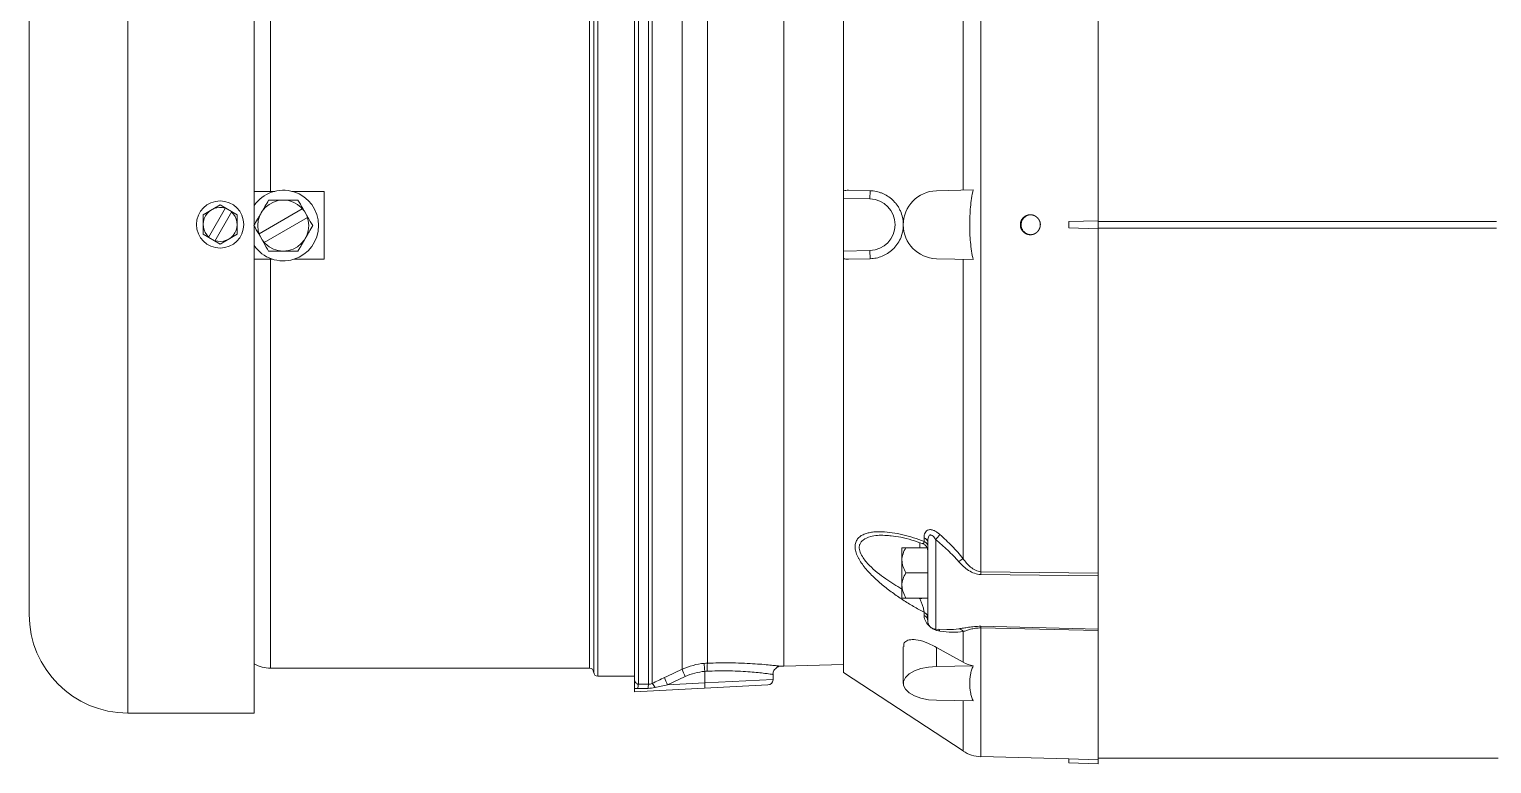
# Paper-space layout '_Bottom' of a CAD drawing. Header units: inches. Extents: x -13 to 10, y -4.5 to 6.8.
# Drawn here: x -13.03 to -2.26, y -3.97 to 1.44 of the extents above; entities that cross this region are included whole.
import ezdxf

# ---------------------------------------------------------------- set-up
doc = ezdxf.new("R2010")
doc.units = ezdxf.units.IN
doc.header["$MEASUREMENT"] = 0

psp = doc.layouts.new('_Bottom')

# ---------------------------------------------------------------- linework, layer by layer
at = {"color": 8, "linetype": 'Continuous', "lineweight": 15}
for p, q in [((-12.302, 3.596), (-12.302, -3.596)), ((-11.251, 3.265), (-11.251, 0.246)), ((-8.902, 3.265), (-8.902, -3.265)), ((-8.841, 3.325), (-8.841, -3.325)), ((-11.251, -0.254), (-11.251, -3.265)), ((-6.47, -2.378), (-6.47, -2.339)), ((-6.353, -2.319), (-6.353, -2.978)), ((-6.02, -2.969), (-6.02, -3.916)), ((-8.054, -3.373), (-7.551, -3.349)), ((-6.151, -3.505), (-6.151, -3.875))]:
    psp.add_line(p, q, dxfattribs=at)
at = {"color": 7, "linetype": 'Continuous', "lineweight": 15}
for p, q in [((-11.371, 3.596), (-11.371, -0.003)), ((-8.571, 3.351), (-8.571, -3.351)), ((-8.541, 3.383), (-8.541, -3.383)), ((-8.467, 3.384), (-8.467, -3.384)), ((-8.441, 3.378), (-8.441, -3.378)), ((-8.871, 3.295), (-8.871, -3.295)), ((-8.219, 3.273), (-8.219, -3.273)), ((-7.471, 3.25), (-7.471, -3.25)), ((-7.032, -3.296), (-7.032, 3.296)), ((-8.034, 3.228), (-8.034, -3.228)), ((-13.027, -2.87), (-13.027, 2.87)), ((-6.02, 2.555), (-6.02, -2.555)), ((-5.157, 2.566), (-5.157, -2.566)), ((-6.151, 2.459), (-6.151, 0.255)), ((-11.371, 0.246), (-11.22, 0.246)), ((-11.094, 0.246), (-10.856, 0.246)), ((-10.856, -0.254), (-10.856, 0.246)), ((-6.996, 0.254), (-6.835, 0.25)), ((-6.837, 0.19), (-6.835, 0.25)), ((-6.077, 0.257), (-6.348, 0.25)), ((-11.747, 0.074), (-11.622, 0.146)), ((-11.583, 0.124), (-11.708, -0.093)), ((-11.497, 0.074), (-11.622, 0.146)), ((-11.335, -0.066), (-11.017, 0.118)), ((-10.976, 0.055), (-11.013, 0.12)), ((-6.837, 0.19), (-7.032, 0.195)), ((-11.747, 0.074), (-11.747, -0.07)), ((-11.536, 0.097), (-11.661, -0.12)), ((-11.497, -0.07), (-11.497, 0.074)), ((-10.979, 0.053), (-11.297, -0.131)), ((-5.372, 0.023), (-5.157, 0.029)), ((-5.372, 0.023), (-5.372, -0.023)), ((-5.157, 0.025), (-2.224, 0.025)), ((-11.622, -0.142), (-11.747, -0.07)), ((-11.497, -0.07), (-11.622, -0.142)), ((-11.371, -0.01), (-11.371, -3.596)), ((-11.338, -0.068), (-11.301, -0.133)), ((-5.372, -0.023), (-5.157, -0.029)), ((-5.157, -0.025), (-2.224, -0.025)), ((-7.032, -0.195), (-6.837, -0.19)), ((-6.837, -0.19), (-6.835, -0.25)), ((-11.371, -0.254), (-11.236, -0.254)), ((-11.078, -0.254), (-10.856, -0.254)), ((-6.835, -0.25), (-6.996, -0.254)), ((-6.348, -0.25), (-6.077, -0.257)), ((-6.151, -0.255), (-6.151, -2.459)), ((-6.439, -2.333), (-6.439, -2.306)), ((-6.412, -2.918), (-6.412, -2.337)), ((-6.602, -2.749), (-6.602, -2.378)), ((-6.573, -2.378), (-6.418, -2.378)), ((-6.573, -2.563), (-6.412, -2.563)), ((-6.02, -2.555), (-5.157, -2.566)), ((-5.157, -2.586), (-6.02, -2.575)), ((-5.157, -2.977), (-5.157, -2.586)), ((-6.573, -2.749), (-6.412, -2.749)), ((-6.439, -2.876), (-6.439, -2.854)), ((-6.353, -2.978), (-6.272, -2.98)), ((-6.151, -2.996), (-6.151, -3.221)), ((-6.02, -2.957), (-5.157, -2.977)), ((-5.157, -2.989), (-6.02, -2.969)), ((-5.157, -2.989), (-5.157, -3.969)), ((-6.592, -3.107), (-6.592, -3.377)), ((-6.348, -3.112), (-6.151, -3.221)), ((-6.348, -3.112), (-6.348, -3.253)), ((-11.251, -3.265), (-8.902, -3.265)), ((-8.841, -3.325), (-8.571, -3.325)), ((-8.197, -3.327), (-8.327, -3.387)), ((-8.054, -3.289), (-8.054, -3.373)), ((-7.551, -3.349), (-7.551, -3.311)), ((-7.496, -3.251), (-7.471, -3.25)), ((-7.471, -3.25), (-7.032, -3.238)), ((-7.032, -3.296), (-6.151, -3.875)), ((-6.077, -3.249), (-6.348, -3.253)), ((-7.589, -3.389), (-8.571, -3.44)), ((-8.571, -3.44), (-8.571, -3.415)), ((-8.327, -3.387), (-8.054, -3.373)), ((-6.348, -3.502), (-6.077, -3.506)), ((-12.302, -3.596), (-11.371, -3.596)), ((-6.02, -3.916), (-5.372, -3.933)), ((-5.372, -3.933), (-5.157, -3.939)), ((-5.372, -3.933), (-5.372, -3.963)), ((-5.372, -3.963), (-5.157, -3.969)), ((-5.157, -3.928), (-2.211, -3.928))]:
    psp.add_line(p, q, dxfattribs=at)
at = {"color": 7, "linetype": 'Continuous', "lineweight": 15, "flags": 128}
for points in [[(-8.349, -3.334), (-8.333, -3.326), (-8.219, -3.273)], [(-6.348, -3.253), (-6.407, -3.257), (-6.462, -3.268), (-6.51, -3.285), (-6.549, -3.308), (-6.576, -3.334), (-6.59, -3.363), (-6.59, -3.392), (-6.576, -3.421), (-6.549, -3.447), (-6.51, -3.47), (-6.462, -3.487), (-6.407, -3.498), (-6.348, -3.502)]]:
    psp.add_lwpolyline(points, dxfattribs=at)
at = {"color": 7, "linetype": 'Continuous', "lineweight": 15}
for centre, radius in [((-11.622, 0.002), 0.174), ((-11.157, -0.006), 0.188)]:
    psp.add_circle(centre, radius, dxfattribs=at)
for centre, radius, start, end in [((-11.157, -0.006), 0.26, 214.3715, 145.6285), ((-6.342, 0), 0.25, 91.5, 268.5), ((-11.622, 0.002), 0.125, 72.4742, 227.5258), ((-6.842, 0), 0.19, 271.5, 88.5), ((-11.622, 0.002), 0.125, 252.4742, 47.5258), ((-6.471, -2.404), 0.06, 0.0085, 69.9405), ((-6.449, -2.342), 0.0375, 7.2551, 74.2631), ((-6.449, -2.369), 0.0378, 7.0016, 73.8612), ((-6.677, -2.016), 0.443, 317.0112, 323.3505), ((-5.946, -2.777), 0.379, 122.7819, 128.6347), ((-7.702, -2.565), 1.682, 359.6508, 0.3492), ((-12.302, -2.87), 0.726, 180, 270), ((-6.456, -2.896), 0.0451, 3.2016, 66.5008), ((-6.457, -2.918), 0.0454, 3.0814, 66.2139), ((-6.352, -2.918), 0.06, 180, 268.5), ((-6.191, -3.023), 0.0489, 34.2826, 79.4012), ((-6.542, -2.963), 0.522, 359.3655, 0.6345), ((-7.644, -3.24), 0.413, 178.5551, 186.7274), ((-7.783, -3.266), 0.253, 171.3456, 184.7273), ((-11.251, -3.015), 0.25, 241.3146, 270), ((-8.902, -3.295), 0.03, 0, 90), ((-8.841, -3.295), 0.03, 180, 270), ((-7.941, -3.196), 0.431, 198.6826, 206.3939), ((-7.81, -3.135), 0.432, 198.6948, 206.3899), ((-8.409, -3.417), 0.137, 165.789, 179.7295), ((-8.355, -3.415), 0.116, 164.4073, 179.391), ((-8.512, -3.451), 0.102, 25.0447, 45.7863), ((-8.245, -3.393), 0.192, 354.0433, 5.9567), ((-7.591, -3.349), 0.04, 273, 358.1517), ((-6.014, -3.667), 0.25, 236.6649, 268.5)]:
    psp.add_arc(centre, radius, start, end, dxfattribs=at)
at = {"color": 8, "linetype": 'Continuous', "lineweight": 15}
for centre, radius, start, end in [((-6.471, -2.639), 0.114, 270.3287, 285.0124), ((-6.358, -3.011), 0.0405, 26.6951, 54.6002)]:
    psp.add_arc(centre, radius, start, end, dxfattribs=at)
at = {"color": 7, "linetype": 'Continuous', "lineweight": 15}
for points in [[(-7.032, 0.25), (-7.02, 0.253), (-7.008, 0.254), (-6.996, 0.254)], [(-11.265, 0.181), (-11.283, 0.15), (-11.301, 0.119), (-11.319, 0.087)], [(-11.049, 0.181), (-11.084, 0.181), (-11.12, 0.181), (-11.157, 0.181)], [(-11.049, 0.181), (-11.037, 0.161), (-11.025, 0.14), (-11.013, 0.12)], [(-11.017, 0.118), (-11.015, 0.119), (-11.014, 0.119), (-11.013, 0.12)], [(-10.976, 0.055), (-10.977, 0.054), (-10.978, 0.054), (-10.979, 0.053)], [(-10.976, 0.055), (-10.964, 0.034), (-10.952, 0.014), (-10.94, -0.006)], [(-11.373, -0.006), (-11.362, -0.026), (-11.35, -0.047), (-11.338, -0.068)], [(-11.338, -0.068), (-11.337, -0.067), (-11.336, -0.066), (-11.335, -0.066)], [(-11.049, -0.194), (-11.031, -0.163), (-11.013, -0.132), (-10.995, -0.1)], [(-11.297, -0.131), (-11.298, -0.131), (-11.299, -0.132), (-11.301, -0.133)], [(-11.301, -0.133), (-11.288, -0.154), (-11.277, -0.174), (-11.265, -0.194)], [(-11.265, -0.194), (-11.23, -0.194), (-11.194, -0.194), (-11.157, -0.194)], [(-6.996, -0.254), (-7.008, -0.254), (-7.02, -0.253), (-7.032, -0.25)], [(-5.157, -2.566), (-5.157, -2.572), (-5.157, -2.579), (-5.157, -2.586)], [(-5.157, -2.977), (-5.157, -2.98), (-5.157, -2.984), (-5.157, -2.989)], [(-8.056, -3.23), (-8.049, -3.229), (-8.041, -3.229), (-8.034, -3.228)], [(-6.151, -3.221), (-6.128, -3.234), (-6.103, -3.243), (-6.077, -3.249)], [(-8.441, -3.378), (-8.411, -3.363), (-8.38, -3.348), (-8.349, -3.334)], [(-8.036, -3.287), (-8.042, -3.287), (-8.048, -3.288), (-8.054, -3.289)], [(-8.546, -3.416), (-8.554, -3.416), (-8.563, -3.416), (-8.571, -3.415)], [(-8.42, -3.408), (-8.437, -3.412), (-8.454, -3.414), (-8.471, -3.414)], [(-8.327, -3.387), (-8.358, -3.394), (-8.389, -3.401), (-8.42, -3.408)]]:
    psp.add_open_spline(points, degree=3, dxfattribs=at)
for points, knots in [([(-6.835, 0.25), (-6.82, 0.25), (-6.805, 0.248), (-6.784, 0.243), (-6.777, 0.242), (-6.762, 0.237), (-6.755, 0.235), (-6.734, 0.226), (-6.721, 0.219), (-6.695, 0.203), (-6.682, 0.194), (-6.665, 0.177), (-6.659, 0.171), (-6.649, 0.159), (-6.644, 0.153), (-6.634, 0.14), (-6.629, 0.133), (-6.621, 0.118), (-6.617, 0.11), (-6.606, 0.087), (-6.601, 0.07), (-6.595, 0.045), (-6.594, 0.036), (-6.592, 0.018), (-6.592, 0.009), (-6.592, 0)], [0, 0, 0, 0, 0.125, 0.125, 0.1875, 0.1875, 0.25, 0.25, 0.375, 0.375, 0.5, 0.5, 0.5625, 0.5625, 0.625, 0.625, 0.6875, 0.6875, 0.75, 0.75, 0.875, 0.875, 0.9375, 0.9375, 1, 1, 1, 1]), ([(-6.077, 0.257), (-6.082, 0.236), (-6.086, 0.215), (-6.093, 0.173), (-6.095, 0.151), (-6.101, 0.087), (-6.103, 0.044), (-6.103, -0.009), (-6.103, -0.02), (-6.103, -0.042), (-6.102, -0.053), (-6.101, -0.085), (-6.099, -0.107), (-6.095, -0.15), (-6.093, -0.172), (-6.086, -0.215), (-6.082, -0.236), (-6.077, -0.257)], [0, 0, 0, 0, 0.125, 0.125, 0.25, 0.25, 0.5, 0.5, 0.5625, 0.5625, 0.625, 0.625, 0.75, 0.75, 0.875, 0.875, 1, 1, 1, 1]), ([(-11.157, 0.181), (-11.166, 0.181), (-11.175, 0.181), (-11.194, 0.181), (-11.203, 0.181), (-11.23, 0.181), (-11.247, 0.181), (-11.265, 0.181)], [0, 0, 0, 0, 0.25, 0.25, 0.5, 0.5, 1, 1, 1, 1]), ([(-11.319, 0.087), (-11.324, 0.079), (-11.328, 0.071), (-11.338, 0.056), (-11.342, 0.048), (-11.356, 0.024), (-11.365, 0.009), (-11.373, -0.006)], [0, 0, 0, 0, 0.25, 0.25, 0.5, 0.5, 1, 1, 1, 1]), ([(-6.592, 0), (-6.592, -0.009), (-6.592, -0.018), (-6.594, -0.035), (-6.595, -0.044), (-6.601, -0.07), (-6.606, -0.087), (-6.62, -0.118), (-6.629, -0.133), (-6.648, -0.159), (-6.659, -0.172), (-6.682, -0.193), (-6.694, -0.203), (-6.72, -0.219), (-6.734, -0.226), (-6.762, -0.237), (-6.776, -0.242), (-6.805, -0.248), (-6.82, -0.25), (-6.835, -0.25)], [0, 0, 0, 0, 0.0625, 0.0625, 0.125, 0.125, 0.25, 0.25, 0.375, 0.375, 0.5, 0.5, 0.625, 0.625, 0.75, 0.75, 0.875, 0.875, 1, 1, 1, 1]), ([(-5.586, 0.024), (-5.583, 0.009), (-5.583, 0.005), (-5.583, -0.005), (-5.584, -0.01), (-5.585, -0.019), (-5.587, -0.024), (-5.591, -0.033), (-5.593, -0.037), (-5.601, -0.049), (-5.608, -0.056), (-5.624, -0.067), (-5.633, -0.07), (-5.647, -0.073), (-5.652, -0.074), (-5.662, -0.073), (-5.666, -0.073), (-5.676, -0.071), (-5.68, -0.07), (-5.689, -0.066), (-5.693, -0.064), (-5.701, -0.058), (-5.705, -0.055), (-5.712, -0.048), (-5.715, -0.045), (-5.72, -0.037), (-5.723, -0.032), (-5.726, -0.024), (-5.728, -0.019), (-5.73, -0.005), (-5.73, 0.005), (-5.727, 0.024), (-5.723, 0.033), (-5.715, 0.045), (-5.712, 0.049), (-5.705, 0.055), (-5.701, 0.059), (-5.693, 0.064), (-5.689, 0.066), (-5.68, 0.07), (-5.675, 0.071), (-5.661, 0.074), (-5.651, 0.074), (-5.637, 0.071), (-5.633, 0.07), (-5.624, 0.066), (-5.62, 0.064), (-5.612, 0.058), (-5.608, 0.055), (-5.601, 0.048), (-5.598, 0.045), (-5.59, 0.033), (-5.586, 0.024), (-5.583, 0.009)], [-0.0625, -0.0625, 0, 0, 0.03125, 0.03125, 0.0625, 0.0625, 0.09375, 0.09375, 0.125, 0.125, 0.1875, 0.1875, 0.25, 0.25, 0.28125, 0.28125, 0.3125, 0.3125, 0.34375, 0.34375, 0.375, 0.375, 0.40625, 0.40625, 0.4375, 0.4375, 0.46875, 0.46875, 0.5, 0.5, 0.5625, 0.5625, 0.625, 0.625, 0.65625, 0.65625, 0.6875, 0.6875, 0.71875, 0.71875, 0.75, 0.75, 0.8125, 0.8125, 0.84375, 0.84375, 0.875, 0.875, 0.90625, 0.90625, 0.9375, 0.9375, 1, 1, 1.03125, 1.03125]), ([(-5.651, 0.073), (-5.651, 0.073), (-5.66, 0.075), (-5.677, 0.07), (-5.698, 0.058), (-5.715, 0.039), (-5.723, 0.019), (-5.724, 0.005), (-5.725, 0)], [0, 0, 0, 0, 0.006415, 0.221108, 0.435906, 0.65075, 0.865493, 1, 1, 1, 1]), ([(-5.725, 0), (-5.724, -0.008), (-5.722, -0.025), (-5.709, -0.047), (-5.691, -0.063), (-5.67, -0.073), (-5.656, -0.073), (-5.651, -0.073)], [0, 0, 0, 0, 0.21453, 0.429055, 0.643705, 0.858537, 1, 1, 1, 1]), ([(-10.995, -0.1), (-10.99, -0.092), (-10.985, -0.084), (-10.976, -0.068), (-10.972, -0.061), (-10.958, -0.037), (-10.949, -0.022), (-10.94, -0.006)], [0, 0, 0, 0, 0.25, 0.25, 0.5, 0.5, 1, 1, 1, 1]), ([(-11.157, -0.194), (-11.148, -0.194), (-11.138, -0.194), (-11.12, -0.194), (-11.111, -0.194), (-11.084, -0.194), (-11.066, -0.194), (-11.049, -0.194)], [0, 0, 0, 0, 0.25, 0.25, 0.5, 0.5, 1, 1, 1, 1]), ([(-6.439, -2.854), (-6.465, -2.84), (-6.491, -2.826), (-6.544, -2.795), (-6.57, -2.779), (-6.621, -2.745), (-6.647, -2.727), (-6.697, -2.691), (-6.722, -2.672), (-6.771, -2.631), (-6.794, -2.61), (-6.828, -2.577), (-6.839, -2.566), (-6.86, -2.543), (-6.87, -2.531), (-6.889, -2.506), (-6.898, -2.494), (-6.91, -2.476), (-6.914, -2.469), (-6.921, -2.457), (-6.924, -2.451), (-6.933, -2.432), (-6.938, -2.419), (-6.943, -2.4), (-6.945, -2.394), (-6.946, -2.382), (-6.947, -2.371), (-6.947, -2.36), (-6.945, -2.349), (-6.944, -2.344), (-6.939, -2.33), (-6.934, -2.321), (-6.922, -2.306), (-6.915, -2.299), (-6.899, -2.288), (-6.89, -2.283), (-6.871, -2.275), (-6.861, -2.272), (-6.84, -2.267), (-6.829, -2.265), (-6.807, -2.262), (-6.795, -2.261), (-6.772, -2.26), (-6.76, -2.26), (-6.723, -2.261), (-6.698, -2.264), (-6.648, -2.271), (-6.622, -2.276), (-6.57, -2.289), (-6.544, -2.296), (-6.491, -2.313), (-6.465, -2.322), (-6.439, -2.333)], [0, 0, 0, 0, 0.0625, 0.0625, 0.125, 0.125, 0.1875, 0.1875, 0.25, 0.25, 0.3125, 0.3125, 0.34375, 0.34375, 0.375, 0.375, 0.40625, 0.40625, 0.421875, 0.421875, 0.4375, 0.4375, 0.46875, 0.46875, 0.484375, 0.484375, 0.5, 0.515625, 0.515625, 0.53125, 0.53125, 0.5625, 0.5625, 0.59375, 0.59375, 0.625, 0.625, 0.65625, 0.65625, 0.6875, 0.6875, 0.71875, 0.71875, 0.75, 0.75, 0.8125, 0.8125, 0.875, 0.875, 0.9375, 0.9375, 1, 1, 1, 1]), ([(-6.439, -2.306), (-6.439, -2.299), (-6.438, -2.293), (-6.436, -2.28), (-6.434, -2.274), (-6.429, -2.263), (-6.425, -2.258), (-6.417, -2.251), (-6.411, -2.248), (-6.402, -2.246), (-6.399, -2.245), (-6.392, -2.245), (-6.389, -2.245), (-6.382, -2.247), (-6.378, -2.247), (-6.371, -2.25), (-6.367, -2.251), (-6.356, -2.256), (-6.349, -2.26), (-6.335, -2.27), (-6.328, -2.275), (-6.322, -2.281)], [0, 0, 0, 0, 0.125, 0.125, 0.25, 0.25, 0.375, 0.375, 0.5, 0.5, 0.5625, 0.5625, 0.625, 0.625, 0.6875, 0.6875, 0.75, 0.75, 0.875, 0.875, 1, 1, 1, 1]), ([(-6.721, -2.288), (-6.708, -2.289), (-6.672, -2.29), (-6.608, -2.301), (-6.531, -2.32), (-6.477, -2.339), (-6.452, -2.348)], [0, 0, 0, 0, 0.161948, 0.429271, 0.724006, 1, 1, 1, 1]), ([(-6.353, -2.319), (-6.356, -2.314), (-6.359, -2.31), (-6.365, -2.301), (-6.369, -2.297), (-6.376, -2.29), (-6.38, -2.287), (-6.387, -2.285), (-6.389, -2.284), (-6.393, -2.284), (-6.395, -2.284), (-6.4, -2.287), (-6.403, -2.29), (-6.407, -2.298), (-6.408, -2.303), (-6.411, -2.317), (-6.412, -2.327), (-6.412, -2.337)], [0, 0, 0, 0, 0.125, 0.125, 0.25, 0.25, 0.375, 0.375, 0.4375, 0.4375, 0.5, 0.5, 0.625, 0.625, 0.75, 0.75, 1, 1, 1, 1]), ([(-6.182, -2.481), (-6.209, -2.452), (-6.236, -2.424), (-6.293, -2.37), (-6.323, -2.344), (-6.353, -2.319)], [0, 0, 0, 0, 0.5, 0.5, 1, 1, 1, 1]), ([(-6.322, -2.281), (-6.291, -2.309), (-6.261, -2.337), (-6.204, -2.396), (-6.177, -2.427), (-6.151, -2.459)], [0, 0, 0, 0, 0.5, 0.5, 1, 1, 1, 1]), ([(-6.602, -2.471), (-6.602, -2.454), (-6.599, -2.439), (-6.588, -2.407), (-6.581, -2.392), (-6.573, -2.378)], [0, 0, 0, 0, 0.5, 0.5, 1, 1, 1, 1]), ([(-6.602, -2.378), (-6.602, -2.378), (-6.599, -2.378), (-6.591, -2.378), (-6.588, -2.378), (-6.581, -2.378), (-6.577, -2.378), (-6.573, -2.378)], [0, 0, 0, 0, 0.5, 0.5, 0.75, 0.75, 1, 1, 1, 1]), ([(-6.573, -2.563), (-6.581, -2.549), (-6.588, -2.534), (-6.596, -2.511), (-6.598, -2.503), (-6.601, -2.487), (-6.602, -2.479), (-6.602, -2.471)], [0, 0, 0, 0, 0.5, 0.5, 0.75, 0.75, 1, 1, 1, 1]), ([(-6.151, -2.459), (-6.143, -2.47), (-6.135, -2.481), (-6.116, -2.502), (-6.107, -2.512), (-6.085, -2.53), (-6.074, -2.538), (-6.055, -2.548), (-6.048, -2.55), (-6.035, -2.554), (-6.027, -2.555), (-6.02, -2.555)], [0, 0, 0, 0, 0.25, 0.25, 0.5, 0.5, 0.75, 0.75, 0.875, 0.875, 1, 1, 1, 1]), ([(-6.602, -2.656), (-6.602, -2.64), (-6.599, -2.624), (-6.588, -2.593), (-6.581, -2.578), (-6.573, -2.563)], [0, 0, 0, 0, 0.5, 0.5, 1, 1, 1, 1]), ([(-6.02, -2.575), (-6.037, -2.575), (-6.052, -2.572), (-6.083, -2.561), (-6.097, -2.554), (-6.124, -2.536), (-6.137, -2.526), (-6.161, -2.505), (-6.172, -2.493), (-6.182, -2.481)], [0, 0, 0, 0, 0.25, 0.25, 0.5, 0.5, 0.75, 0.75, 1, 1, 1, 1]), ([(-6.573, -2.749), (-6.581, -2.734), (-6.588, -2.719), (-6.596, -2.696), (-6.598, -2.688), (-6.601, -2.672), (-6.602, -2.664), (-6.602, -2.656)], [0, 0, 0, 0, 0.5, 0.5, 0.75, 0.75, 1, 1, 1, 1]), ([(-6.602, -2.749), (-6.602, -2.749), (-6.599, -2.749), (-6.591, -2.749), (-6.588, -2.749), (-6.581, -2.749), (-6.577, -2.749), (-6.573, -2.749)], [0, 0, 0, 0, 0.5, 0.5, 0.75, 0.75, 1, 1, 1, 1]), ([(-6.439, -2.854), (-6.439, -2.851), (-6.439, -2.848), (-6.44, -2.839), (-6.441, -2.835), (-6.443, -2.826), (-6.445, -2.821), (-6.447, -2.812), (-6.449, -2.808), (-6.453, -2.794), (-6.457, -2.785), (-6.463, -2.769), (-6.467, -2.76), (-6.47, -2.753)], [0, 0, 0, 0, 0.125, 0.125, 0.25, 0.25, 0.375, 0.375, 0.5, 0.5, 0.75, 0.75, 1, 1, 1, 1]), ([(-6.322, -2.993), (-6.328, -2.992), (-6.335, -2.991), (-6.349, -2.986), (-6.356, -2.984), (-6.371, -2.977), (-6.378, -2.972), (-6.389, -2.965), (-6.392, -2.962), (-6.399, -2.956), (-6.402, -2.953), (-6.411, -2.944), (-6.417, -2.938), (-6.425, -2.925), (-6.429, -2.918), (-6.437, -2.899), (-6.439, -2.887), (-6.439, -2.876)], [0, 0, 0, 0, 0.125, 0.125, 0.25, 0.25, 0.375, 0.375, 0.4375, 0.4375, 0.5, 0.5, 0.625, 0.625, 0.75, 0.75, 1, 1, 1, 1]), ([(-6.151, -2.996), (-6.177, -3), (-6.204, -3.001), (-6.261, -3), (-6.291, -2.997), (-6.322, -2.993)], [0, 0, 0, 0, 0.5, 0.5, 1, 1, 1, 1]), ([(-6.182, -2.975), (-6.172, -2.974), (-6.161, -2.972), (-6.137, -2.968), (-6.124, -2.966), (-6.097, -2.962), (-6.083, -2.96), (-6.052, -2.957), (-6.037, -2.957), (-6.02, -2.957)], [0, 0, 0, 0, 0.25, 0.25, 0.5, 0.5, 0.75, 0.75, 1, 1, 1, 1]), ([(-6.02, -2.969), (-6.027, -2.968), (-6.034, -2.969), (-6.048, -2.97), (-6.055, -2.97), (-6.074, -2.973), (-6.085, -2.976), (-6.107, -2.982), (-6.116, -2.985), (-6.135, -2.99), (-6.143, -2.993), (-6.151, -2.996)], [0, 0, 0, 0, 0.125, 0.125, 0.25, 0.25, 0.5, 0.5, 0.75, 0.75, 1, 1, 1, 1]), ([(-6.589, -3.107), (-6.589, -3.1), (-6.59, -3.08), (-6.568, -3.061), (-6.527, -3.052), (-6.466, -3.06), (-6.403, -3.083), (-6.362, -3.104), (-6.348, -3.112)], [0, 0, 0, 0, 0.097735, 0.27061, 0.450568, 0.649757, 0.877828, 1, 1, 1, 1]), ([(-8.219, -3.273), (-8.193, -3.262), (-8.167, -3.252), (-8.113, -3.237), (-8.085, -3.232), (-8.056, -3.23)], [0, 0, 0, 0, 0.5, 0.5, 1, 1, 1, 1]), ([(-8.034, -3.228), (-7.979, -3.227), (-7.891, -3.225), (-7.781, -3.228), (-7.7, -3.232), (-7.63, -3.237), (-7.573, -3.242), (-7.53, -3.247), (-7.504, -3.25), (-7.493, -3.251), (-7.495, -3.251), (-7.496, -3.251)], [0, 0, 0, 0, 0.191961, 0.304772, 0.420847, 0.532459, 0.647285, 0.757698, 0.871352, 0.981975, 1, 1, 1, 1]), ([(-8.054, -3.289), (-8.079, -3.291), (-8.103, -3.295), (-8.151, -3.308), (-8.174, -3.316), (-8.197, -3.327)], [0, 0, 0, 0, 0.5, 0.5, 1, 1, 1, 1]), ([(-7.551, -3.311), (-7.551, -3.309), (-7.552, -3.299), (-7.546, -3.284), (-7.535, -3.269), (-7.523, -3.26), (-7.515, -3.255), (-7.51, -3.254), (-7.509, -3.254)], [0, 0, 0, 0, 0.0821253, 0.382058, 0.6160248, 0.8107375, 0.9750553, 1, 1, 1, 1]), ([(-6.077, -3.249), (-6.082, -3.26), (-6.086, -3.27), (-6.093, -3.291), (-6.095, -3.302), (-6.101, -3.334), (-6.103, -3.356), (-6.103, -3.399), (-6.101, -3.421), (-6.095, -3.453), (-6.093, -3.464), (-6.086, -3.485), (-6.082, -3.495), (-6.077, -3.506)], [0, 0, 0, 0, 0.125, 0.125, 0.25, 0.25, 0.5, 0.5, 0.75, 0.75, 0.875, 0.875, 1, 1, 1, 1]), ([(-8.571, -3.351), (-8.571, -3.352), (-8.571, -3.353), (-8.571, -3.357), (-8.57, -3.359), (-8.568, -3.363), (-8.567, -3.365), (-8.565, -3.369), (-8.563, -3.371), (-8.559, -3.375), (-8.556, -3.378), (-8.551, -3.381), (-8.55, -3.381), (-8.546, -3.383), (-8.544, -3.383), (-8.541, -3.383)], [0, 0, 0, 0, 0.125, 0.125, 0.25, 0.25, 0.375, 0.375, 0.5, 0.5, 0.75, 0.75, 0.875, 0.875, 1, 1, 1, 1]), ([(-8.571, -3.415), (-8.571, -3.409), (-8.571, -3.403), (-8.571, -3.392), (-8.571, -3.387), (-8.571, -3.377), (-8.571, -3.373), (-8.571, -3.366), (-8.571, -3.363), (-8.571, -3.357), (-8.571, -3.354), (-8.571, -3.351)], [0, 0, 0, 0, 0.25, 0.25, 0.5, 0.5, 0.75, 0.75, 0.875, 0.875, 1, 1, 1, 1]), ([(-8.471, -3.414), (-8.482, -3.415), (-8.493, -3.415), (-8.504, -3.415), (-8.518, -3.415), (-8.532, -3.416), (-8.546, -3.416)], [0, 0, 0, 0, 0.000849736, 0.000849736, 0.000849736, 0.001898795, 0.001898795, 0.001898795, 0.001898795]), ([(-8.541, -3.383), (-8.528, -3.383), (-8.514, -3.384), (-8.5, -3.384), (-8.489, -3.384), (-8.478, -3.384), (-8.467, -3.384)], [0, 0, 0, 0, 0.001051433, 0.001051433, 0.001051433, 0.001903169, 0.001903169, 0.001903169, 0.001903169]), ([(-8.467, -3.384), (-8.462, -3.384), (-8.458, -3.384), (-8.449, -3.382), (-8.445, -3.38), (-8.441, -3.378)], [0, 0, 0, 0, 0.5, 0.5, 1, 1, 1, 1])]:
    psp.add_open_spline(points, degree=3, knots=knots, dxfattribs=at)
at = {"color": 8, "linetype": 'Continuous', "lineweight": 15}
for points, knots in [([(-6.721, -2.288), (-6.724, -2.288), (-6.764, -2.284), (-6.823, -2.291), (-6.886, -2.315), (-6.909, -2.343), (-6.917, -2.371), (-6.915, -2.401), (-6.891, -2.453), (-6.844, -2.508), (-6.784, -2.561), (-6.704, -2.621), (-6.642, -2.659), (-6.602, -2.683)], [0, 0, 0, 0, 0.010933, 0.177265, 0.287748, 0.366483, 0.383959, 0.451206, 0.519453, 0.629303, 0.725921, 0.822778, 1, 1, 1, 1]), ([(-6.451, -2.347), (-6.449, -2.348), (-6.445, -2.35), (-6.441, -2.346), (-6.439, -2.339), (-6.439, -2.334), (-6.439, -2.333)], [0, 0, 0, 0, 0.299324, 0.67434, 0.902452, 1, 1, 1, 1]), ([(-6.478, -2.749), (-6.476, -2.75), (-6.474, -2.751), (-6.471, -2.752), (-6.47, -2.753)], [0, 0, 0, 0, 0.579582, 1, 1, 1, 1]), ([(-6.272, -2.98), (-6.27, -2.98), (-6.238, -2.982), (-6.209, -2.979), (-6.182, -2.975)], [0, 0, 0, 0, 0.070453, 1, 1, 1, 1]), ([(-7.552, -3.311), (-7.552, -3.311), (-7.55, -3.311), (-7.56, -3.31), (-7.583, -3.307), (-7.621, -3.302), (-7.673, -3.297), (-7.735, -3.291), (-7.808, -3.287), (-7.907, -3.284), (-7.986, -3.286), (-8.036, -3.287)], [0, 0, 0, 0, 0.016604, 0.129839, 0.242565, 0.355297, 0.468644, 0.58199, 0.695871, 0.809744, 1, 1, 1, 1])]:
    psp.add_open_spline(points, degree=3, knots=knots, dxfattribs=at)

doc.saveas('drawing.dxf')
